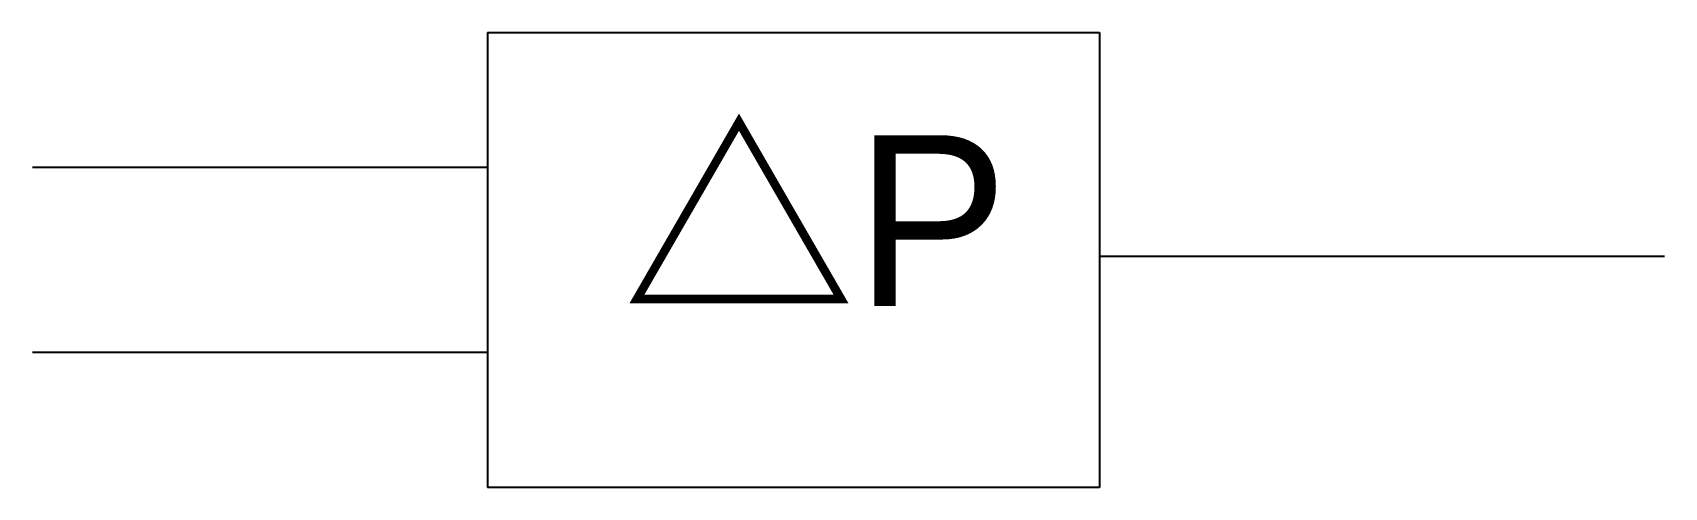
# Model space of a CAD drawing. Header units: metres. Extents: x -22129.2 to -22081.5, y -12702.1 to -12688.8.
import ezdxf

# ---------------------------------------------------------------- set-up
doc = ezdxf.new("R2010")
doc.units = ezdxf.units.M

msp = doc.modelspace()

# ---------------------------------------------------------------- linework, layer by layer
for p, q in [((-22115.89, -12688.81), (-22115.89, -12702.11)), ((-22115.89, -12688.81), (-22097.98, -12688.81)), ((-22097.98, -12688.81), (-22097.98, -12702.11)), ((-22115.89, -12692.75), (-22129.2, -12692.75)), ((-22097.98, -12695.35), (-22081.45, -12695.35)), ((-22115.89, -12698.17), (-22129.2, -12698.17)), ((-22097.98, -12702.11), (-22115.89, -12702.11))]:
    msp.add_line(p, q)

# ---------------------------------------------------------------- texts
msp.add_text('△P', height=5).set_placement((-22111.94, -12696.81))

doc.saveas('drawing.dxf')
